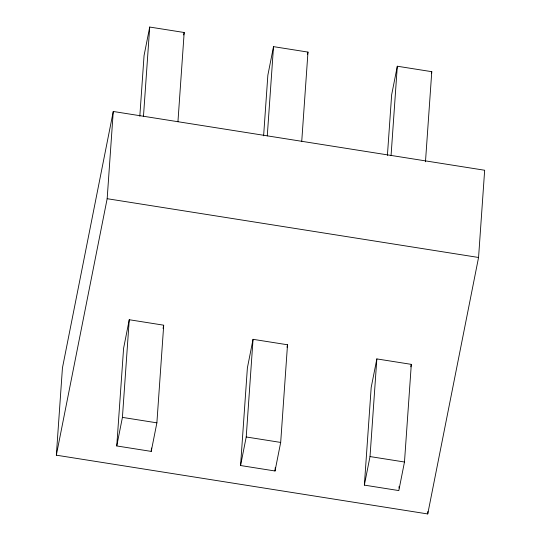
<?xml version="1.0" encoding="UTF-8"?>
<svg xmlns="http://www.w3.org/2000/svg" width="541" height="541" viewBox="0 0 541 541"><rect width="100%" height="100%" fill="white"/><g stroke="black" fill="none" stroke-linecap="round" stroke-linejoin="round"><path stroke-width="0.81" d="M56.338 455.184L62.438 367.954L113.265 111.48L484.662 170.246L478.562 257.475L427.735 513.95L56.338 455.184L107.165 198.703L113.265 111.48M116.761 445.946L123.591 348.289L129.252 319.731L163.713 325.188L156.883 422.839L151.223 451.397L116.761 445.946L122.422 417.382L129.252 319.731M139.815 116.234L144.055 55.608L149.715 27.05L184.183 32.501L177.942 121.759M143.473 116.301L149.715 27.05M151.223 451.397L151.46 448.029M240.562 465.531L247.386 367.88L253.046 339.322L287.514 344.773L280.684 442.43L275.024 470.988L240.562 465.531L246.223 436.972L253.046 339.322M263.616 135.825L267.856 75.199L273.516 46.641L307.978 52.092L301.736 141.35M267.274 135.892L273.516 46.641M275.024 470.988L275.261 467.62M364.357 485.121L371.187 387.471L376.847 358.913L411.309 364.363L404.479 462.014L398.825 490.579L364.357 485.121L370.017 456.563L376.847 358.913M387.41 155.416L391.65 94.79L397.31 66.225L431.779 71.683L425.476 161.779M391.069 155.483L397.31 66.225M399.001 488.05L399.116 486.366M427.735 513.95L427.911 511.434M183.697 34.949L184.183 32.501M163.064 328.448L163.551 326M307.491 54.54L307.978 52.092M287.028 347.221L287.514 344.773M431.454 73.312L431.779 71.683M410.822 366.812L411.309 364.363M107.165 198.703L478.562 257.475M122.422 417.382L156.883 422.839M246.223 436.972L280.684 442.43M370.017 456.563L404.479 462.014"/></g></svg>
